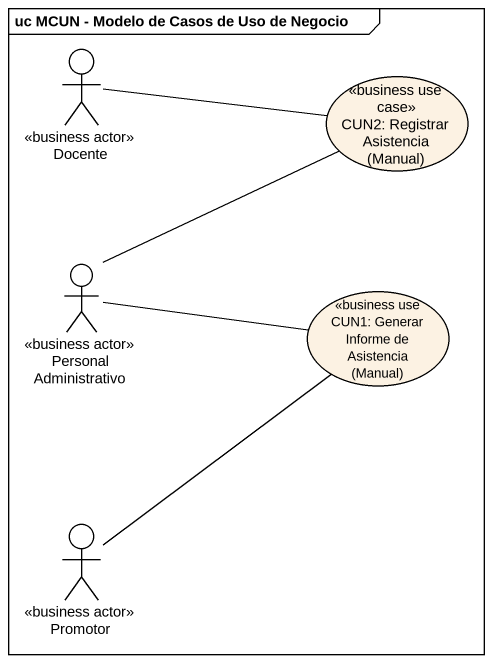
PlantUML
@startuml
mainframe uc MCUN - Modelo de Casos de Uso de Negocio
actor Docente <<business actor>>
usecase "CUN2: Registrar Asistencia (Manual)" as CUN2_Registrar_Asistencia <<business use case>>
actor "Personal Administrativo" as Personal_Administrativo <<business actor>>
usecase "CUN1: Generar Informe de Asistencia (Manual)" as CUN1_Generar_Informe_de <<business use case>>
actor Promotor <<business actor>>
Docente -right- CUN2_Registrar_Asistencia
Personal_Administrativo -up- CUN2_Registrar_Asistencia
Personal_Administrativo -right- CUN1_Generar_Informe_de
Promotor -up- CUN1_Generar_Informe_de
@enduml
